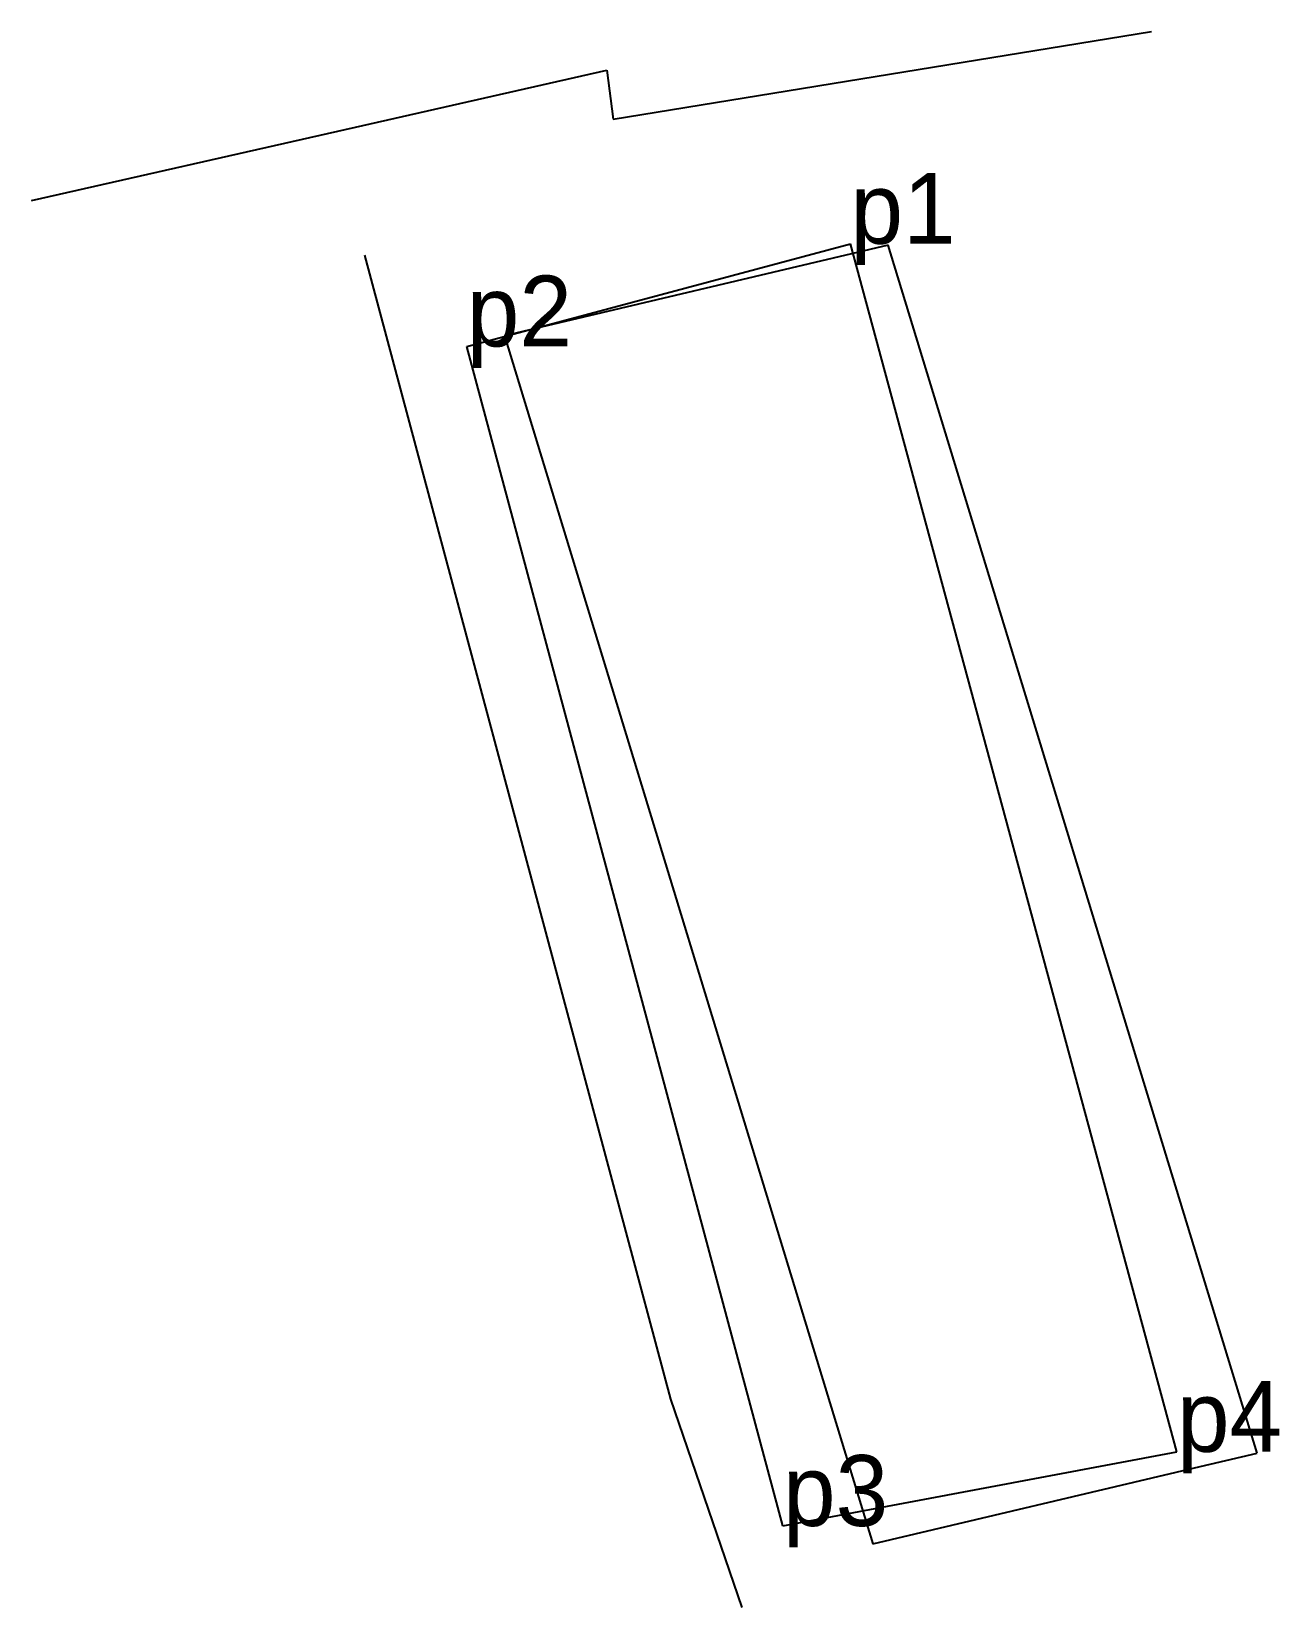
# Model space of a CAD drawing. Extents: x 536129 to 536455, y 1836689 to 1836790.
# Drawn here: x 536129.2 to 536160.91, y 1836749.65 to 1836789.68 of the extents above.
import ezdxf

# ---------------------------------------------------------------- set-up
doc = ezdxf.new("R2010")
doc.units = 0
for name, color, linetype in [('Level 10', 7, 'Continuous'), ('Level 12', 7, 'Continuous'), ('Level 7', 7, 'Continuous')]:
    doc.layers.add(name, color=color, linetype=linetype)

msp = doc.modelspace()

# ---------------------------------------------------------------- linework, layer by layer
at = {"layer": 'Level 10'}
for p, q in [((536143.98, 1836787.45), (536157.66, 1836789.68)), ((536136.98, 1836787.151), (536143.82, 1836788.7)), ((536143.82, 1836788.7), (536143.98, 1836787.45)), ((536129.2, 1836785.39), (536136.98, 1836787.151)), ((536137.66, 1836784), (536145.44, 1836754.94)), ((536140.258, 1836781.68), (536150.008, 1836784.289)), ((536150.97, 1836784.25), (536141.22, 1836781.95)), ((536158.304, 1836753.605), (536150.008, 1836784.289)), ((536160.34, 1836753.57), (536150.97, 1836784.25)), ((536148.293, 1836751.722), (536140.258, 1836781.68)), ((536141.22, 1836781.95), (536150.581, 1836751.268)), ((536145.44, 1836754.94), (536147.249, 1836749.651)), ((536148.293, 1836751.722), (536158.304, 1836753.605)), ((536158.75, 1836753.2), (536160.34, 1836753.57)), ((536150.581, 1836751.268), (536158.75, 1836753.2))]:
    msp.add_line(p, q, dxfattribs=at)
at = {"layer": 'Level 7'}
for p, q in [((536150.008, 1836784.289), (536150.008, 1836784.289)), ((536140.258, 1836781.68), (536140.258, 1836781.68)), ((536158.304, 1836753.605), (536158.304, 1836753.605)), ((536148.293, 1836751.722), (536148.293, 1836751.722))]:
    msp.add_line(p, q, dxfattribs=at)

# ---------------------------------------------------------------- texts
at = {"layer": 'Level 12'}
for s, p in [('p1', (536150.008, 1836784.289)), ('p2', (536140.258, 1836781.68)), ('p4', (536158.304, 1836753.605)), ('p3', (536148.293, 1836751.722))]:
    msp.add_text(s, height=1.8, dxfattribs=at).set_placement(p)

doc.saveas('drawing.dxf')
